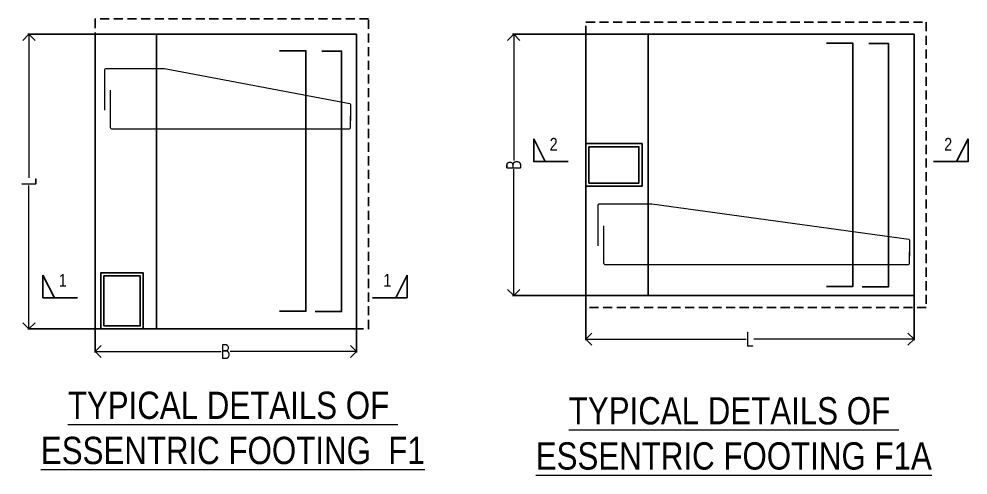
# Model space of a CAD drawing. Header units: millimetres. Extents: x 3470347 to 5996549, y -3470518 to 17149644.
# Drawn here: x 4374718 to 4390365, y 7067680 to 7075206 of the extents above; entities that cross this region are included whole.
import ezdxf
from ezdxf.enums import TextEntityAlignment as Align

# ---------------------------------------------------------------- set-up
doc = ezdxf.new("R2010")
doc.units = ezdxf.units.MM
doc.header["$MEASUREMENT"] = 0
doc.header["$PDMODE"] = 35
doc.header["$PDSIZE"] = -5
doc.linetypes.add('DASHED2', pattern=[0.375, 0.25, -0.125])
doc.layers.get('0').update_dxf_attribs({"linetype": 'CONTINUOUS', "lineweight": 25})
doc.layers.get('DEFPOINTS').update_dxf_attribs({"linetype": 'CONTINUOUS', "lineweight": 25})
for name, color, linetype, lineweight in [('BLOCK', 7, 'CONTINUOUS', 30), ('L4', 4, 'CONTINUOUS', 30), ('PV_TEXT_ROMANS', 7, 'CONTINUOUS', 0), ('rDIMension', 1, 'CONTINUOUS', 18), ('rRCC 1', 3, 'CONTINUOUS', 25), ('rRCC 2', 40, 'CONTINUOUS', 15), ('TEXT6', 6, 'CONTINUOUS', 50)]:
    doc.layers.add(name, color=color, linetype=linetype, lineweight=lineweight)
doc.styles.add('DIM', font='geniso.shx', dxfattribs={"width": 0.85})
doc.styles.add('J.P', font='ARIALN.TTF')
doc.styles.add('ROMANS', font='', dxfattribs={"width": 0.8})
doc.styles.get('ROMANS').set_extended_font_data('AR CENA')
doc.dimstyles.new('ST-50', dxfattribs={"dimscale": 100, "dimtxt": 2.5, "dimasz": 2, "dimexe": 0.18, "dimexo": 0.0625, "dimgap": 0.2, "dimtad": 0, "dimdec": 0, "dimlfac": 0.5, "dimzin": 0, "dimdsep": 46, "dimtxsty": 'DIM', "dimblk": 'OPEN90', "dimcen": 0.09, "dimclrd": 256, "dimclrt": 7, "dimadec": 0, "dimazin": 0, "dimtfac": 1, "dimtdec": 0, "dimtofl": 0, "dimtmove": 0, "dimatfit": 3, "dimldrblk": 'OPEN90', "dimfxl": 1, "dimtolj": 1, "dimtzin": 0, "dimlwd": -1, "dimarcsym": 0})

# ---------------------------------------------------------------- blocks, each defined once
blk = doc.blocks.new('_Open90')
at = {"color": 0, "linetype": 'ByBlock', "lineweight": -2}
for p, q in [((0, 0), (-1, 0)), ((-0.5, 0.5), (0, 0)), ((0, 0), (-0.5, -0.5))]:
    blk.add_line(p, q, dxfattribs=at)
blk = doc.blocks.new('*D250')
at = {"layer": 'DEFPOINTS', "color": 0}
for p in [(4384065, 7074953), (4382874, 7070644), (4384065, 7070644)]:
    blk.add_point(p, dxfattribs=at)
at = {"layer": 'rDIMension', "color": 0, "lineweight": -2}
for p, q in [((4384059, 7074953), (4382856, 7074953)), ((4384059, 7070644), (4382856, 7070644))]:
    blk.add_line(p, q, dxfattribs=at)
at = {"layer": 'rDIMension'}
for p, q in [((4382874, 7074753), (4382874, 7072872)), ((4382874, 7070844), (4382874, 7072726))]:
    blk.add_line(p, q, dxfattribs=at)
at = {"layer": 'rDIMension', "xscale": 200, "yscale": 200, "zscale": 200}
for p, rotation in [((4382874, 7074953), 90), ((4382874, 7070644), 270)]:
    blk.add_blockref('_Open90', p, dxfattribs=dict(at, rotation=rotation))
at = {"layer": 'rDIMension', "color": 7, "insert": (4382874, 7072799), "char_height": 250, "attachment_point": 5, "rotation": 90, "style": 'DIM'}
blk.add_mtext('\\A1;B', dxfattribs=at)
blk = doc.blocks.new('*D251')
at = {"layer": 'DEFPOINTS', "color": 0}
for p in [(4384065, 7070644), (4389475, 7070644), (4389475, 7069923)]:
    blk.add_point(p, dxfattribs=at)
at = {"layer": 'rDIMension', "color": 0, "lineweight": -2}
for p, q in [((4384065, 7070638), (4384065, 7069905)), ((4389475, 7070638), (4389475, 7069905))]:
    blk.add_line(p, q, dxfattribs=at)
at = {"layer": 'rDIMension'}
for p, q in [((4384265, 7069923), (4386708, 7069923)), ((4389275, 7069923), (4386833, 7069923))]:
    blk.add_line(p, q, dxfattribs=at)
at = {"layer": 'rDIMension', "xscale": 200, "yscale": 200, "zscale": 200, "rotation": 180}
blk.add_blockref('_Open90', (4384065, 7069923), dxfattribs=at)
at = {"layer": 'rDIMension', "xscale": 200, "yscale": 200, "zscale": 200}
blk.add_blockref('_Open90', (4389475, 7069923), dxfattribs=at)
at = {"layer": 'rDIMension', "color": 7, "insert": (4386770, 7069923), "char_height": 250, "attachment_point": 5, "style": 'DIM'}
blk.add_mtext('\\A1;L', dxfattribs=at)
blk = doc.blocks.new('SMH-1')
at = {"layer": 'L4'}
for points in [[(0, 0), (815, 0), (815, 535)], [(815, 535), (546, 0)]]:
    blk.add_lwpolyline(points, dxfattribs=at)
at = {"layer": 'TEXT6', "style": 'ROMANS', "width": 0.85}
blk.add_attdef('SEC', text='', height=300, dxfattribs=at).set_placement((346, 410), align=Align.MIDDLE_CENTER)
blk = doc.blocks.new('*D258')
at = {"layer": 'DEFPOINTS', "color": 0}
for p in [(4375972, 7074953), (4374882, 7070091), (4375972, 7070091)]:
    blk.add_point(p, dxfattribs=at)
at = {"layer": 'rDIMension', "color": 0, "lineweight": -2}
for p, q in [((4375966, 7074953), (4374864, 7074953)), ((4375966, 7070091), (4374864, 7070091))]:
    blk.add_line(p, q, dxfattribs=at)
at = {"layer": 'rDIMension'}
for p, q in [((4374882, 7074753), (4374882, 7072584)), ((4374882, 7070291), (4374882, 7072459))]:
    blk.add_line(p, q, dxfattribs=at)
at = {"layer": 'rDIMension', "xscale": 200, "yscale": 200, "zscale": 200}
for p, rotation in [((4374882, 7074953), 90), ((4374882, 7070091), 270)]:
    blk.add_blockref('_Open90', p, dxfattribs=dict(at, rotation=rotation))
at = {"layer": 'rDIMension', "color": 7, "insert": (4374882, 7072522), "char_height": 250, "attachment_point": 5, "rotation": 90, "style": 'DIM'}
blk.add_mtext('\\A1;L', dxfattribs=at)
blk = doc.blocks.new('*D259')
at = {"layer": 'DEFPOINTS', "color": 0}
for p in [(4375972, 7070091), (4380281, 7070091), (4380281, 7069718)]:
    blk.add_point(p, dxfattribs=at)
at = {"layer": 'rDIMension', "color": 0, "lineweight": -2}
for p, q in [((4375972, 7070085), (4375972, 7069700)), ((4380281, 7070085), (4380281, 7069700))]:
    blk.add_line(p, q, dxfattribs=at)
at = {"layer": 'rDIMension'}
for p, q in [((4376172, 7069718), (4378053, 7069718)), ((4380081, 7069718), (4378200, 7069718))]:
    blk.add_line(p, q, dxfattribs=at)
at = {"layer": 'rDIMension', "xscale": 200, "yscale": 200, "zscale": 200, "rotation": 180}
blk.add_blockref('_Open90', (4375972, 7069718), dxfattribs=at)
at = {"layer": 'rDIMension', "xscale": 200, "yscale": 200, "zscale": 200}
blk.add_blockref('_Open90', (4380281, 7069718), dxfattribs=at)
at = {"layer": 'rDIMension', "color": 7, "insert": (4378127, 7069718), "char_height": 250, "attachment_point": 5, "style": 'DIM'}
blk.add_mtext('\\A1;B', dxfattribs=at)

msp = doc.modelspace()

# ---------------------------------------------------------------- linework, layer by layer
at = {"linetype": 'DASHED2', "ltscale": 600}
for points in [[(4380480.86, 7075206.38), (4375972.35, 7075206.38), (4375972.35, 7070091.01), (4380480.86, 7070091.01)], [(4384065.13, 7070444.43), (4384065.13, 7075152.94), (4389675.08, 7075152.94), (4389675.08, 7070444.43)]]:
    msp.add_lwpolyline(points, close=True, dxfattribs=at)
at = {"color": 1, "linetype": 'ByBlock'}
for points in [[(4380280.86, 7074952.94), (4375972.35, 7074952.94), (4375972.35, 7070091.01), (4380280.86, 7070091.01)], [(4384065.13, 7070644.43), (4384065.13, 7074952.94), (4389475.08, 7074952.94), (4389475.08, 7070644.43)]]:
    msp.add_lwpolyline(points, close=True, dxfattribs=at)
for points in [[(4376986.12, 7070091.01), (4376986.12, 7074952.94)], [(4385090.13, 7070644.43), (4385090.13, 7074952.94)]]:
    msp.add_lwpolyline(points, dxfattribs=at)
at = {"color": 3, "linetype": 'ByBlock'}
for points in [[(4384065.13, 7073148.68), (4384065.13, 7072448.68), (4384990.13, 7072448.68), (4384990.13, 7073148.68)], [(4376065.87, 7070091.01), (4376765.87, 7070091.01), (4376765.87, 7071016.01), (4376065.87, 7071016.01)]]:
    msp.add_lwpolyline(points, close=True, dxfattribs=at)
at = {"color": 2, "linetype": 'ByBlock'}
for points in [[(4384115.13, 7073098.68), (4384115.13, 7072498.68), (4384940.13, 7072498.68), (4384940.13, 7073098.68)], [(4376115.87, 7070141.01), (4376715.87, 7070141.01), (4376715.87, 7070966.01), (4376115.87, 7070966.01)]]:
    msp.add_lwpolyline(points, close=True, dxfattribs=at)
at = {"layer": 'rRCC 1', "color": 2}
for points in [[(4388030.88, 7074806.63), (4388467.06, 7074806.63), (4388467.06, 7070792.79), (4388030.88, 7070792.79)], [(4388728.21, 7074801.07), (4389055.28, 7074801.07), (4389055.28, 7070787.23), (4388619.1, 7070787.23)], [(4379011.64, 7074680.95), (4379447.82, 7074680.95), (4379447.82, 7070382.2), (4379011.64, 7070382.2)], [(4379708.97, 7074675.39), (4380036.03, 7074675.39), (4380036.03, 7070376.64), (4379599.85, 7070376.64)]]:
    msp.add_lwpolyline(points, dxfattribs=at)
at = {"layer": 'rRCC 2'}
for points in [[(4376132.24, 7073700.95), (4376132.24, 7074371.88, -0.41421356), (4376151.2, 7074390.84), (4377112.16, 7074390.84, -0.06921653), (4377117.33, 7074390.12), (4380170.17, 7073810.5, -0.3353815), (4380183.96, 7073792.26), (4380183.96, 7073527.96)], [(4384265.28, 7071464.56), (4384265.28, 7072135.49, -0.41421356), (4384284.25, 7072154.46), (4385146.93, 7072154.46, -0.06921653), (4385152.11, 7072153.74), (4389386.72, 7071574.12, -0.3353815), (4389400.51, 7071555.87), (4389400.51, 7071291.57)]]:
    msp.add_lwpolyline(points, format="xyb", dxfattribs=at)
for points in [[(4376226.77, 7073409.54), (4376226.77, 7074030.42)], [(4380183.96, 7073409.54), (4380183.96, 7073600.84)], [(4376245.47, 7073390.84), (4380165.26, 7073390.84)], [(4384359.81, 7071173.16), (4384359.81, 7071794.04)], [(4389400.51, 7071173.16), (4389400.51, 7071364.46)], [(4384378.52, 7071154.46), (4389381.81, 7071154.46)]]:
    msp.add_lwpolyline(points, dxfattribs=at)
for centre, start, end in [((4376245.47, 7073409.54), 180, 270), ((4380165.26, 7073409.54), 270, 0), ((4384378.52, 7071173.16), 180, 270), ((4389381.81, 7071173.16), 270, 0)]:
    msp.add_arc(centre, 18.7, start, end, dxfattribs=at)

# ---------------------------------------------------------------- block references
at = {"layer": 'BLOCK'}
ref = msp.add_blockref('SMH-1', (4383775.12, 7072852.04), dxfattribs=dict(at, xscale=-0.6985281548173935, yscale=0.6985281548173935, zscale=0.6985281548173935))
ref.add_attrib('SEC', '2', dxfattribs={"layer": 'TEXT6', "height": 209.56, "style": 'ROMANS', "width": 0.85}).set_placement((4383533.17, 7073138.54), align=Align.MIDDLE_CENTER)
at = {"layer": 'BLOCK', "xscale": 0.6985281548173935, "yscale": 0.6985281548173935, "zscale": 0.6985281548173935}
for p, values in [((4389796.07, 7072852.04), {'SEC': '2'}), ((4380548.41, 7070607.3), {'SEC': '1'})]:
    msp.add_blockref('SMH-1', p, dxfattribs=at).add_auto_attribs(values)
at = {"layer": 'BLOCK'}
ref = msp.add_blockref('SMH-1', (4375682.34, 7070607.3), dxfattribs=dict(at, xscale=-0.6985281548173935, yscale=0.6985281548173935, zscale=0.6985281548173935))
ref.add_attrib('SEC', '1', dxfattribs={"layer": 'TEXT6', "height": 209.56, "style": 'ROMANS', "width": 0.85}).set_placement((4375440.39, 7070893.8), align=Align.MIDDLE_CENTER)

# ---------------------------------------------------------------- texts
at = {"layer": 'PV_TEXT_ROMANS', "style": 'J.P'}
for s, p in [('%%UTYPICAL DETAILS OF ', (4378243.78, 7068831.39)), ('%%UTYPICAL DETAILS OF ', (4386503.6, 7068740.38)), ('%%UESSENTRIC FOOTING  F1', (4378243.78, 7068086.58)), ('%%UESSENTRIC FOOTING F1A', (4386503.6, 7067995.57))]:
    msp.add_text(s, height=450, rotation=360, dxfattribs=at).set_placement(p, align=Align.MIDDLE)

# ---------------------------------------------------------------- dimensions: what is measured, and where the dimension line sits
at = {"layer": 'rDIMension'}
for base, p1, p2, text, picture, middle in [((4374881.68, 7070091.01), (4375972.35, 7074952.94), (4375972.35, 7070091.01), 'L', '*D258', (4374881.68, 7072521.97)), ((4382874.46, 7070644.43), (4384065.13, 7074952.94), (4384065.13, 7070644.43), 'B', '*D250', (4382874.46, 7072798.68))]:
    dim = msp.add_linear_dim(base=base, p1=p1, p2=p2, angle=90, text=text, dimstyle='ST-50', override={"dimtxsty": 'DIM'}, dxfattribs=at)
    dim.commit()
    dim.dimension.update_dxf_attribs({"geometry": picture, "text_midpoint": middle})
for base, p1, p2, text, picture, middle in [((4389475.08, 7069923.34), (4384065.13, 7070644.43), (4389475.08, 7070644.43), 'L', '*D251', (4386770.11, 7069923.34)), ((4380280.86, 7069718.34), (4375972.35, 7070091.01), (4380280.86, 7070091.01), 'B', '*D259', (4378126.6, 7069718.34))]:
    dim = msp.add_linear_dim(base=base, p1=p1, p2=p2, text=text, dimstyle='ST-50', override={"dimtxsty": 'DIM'}, dxfattribs=at)
    dim.commit()
    dim.dimension.update_dxf_attribs({"geometry": picture, "text_midpoint": middle})

doc.saveas('drawing.dxf')
